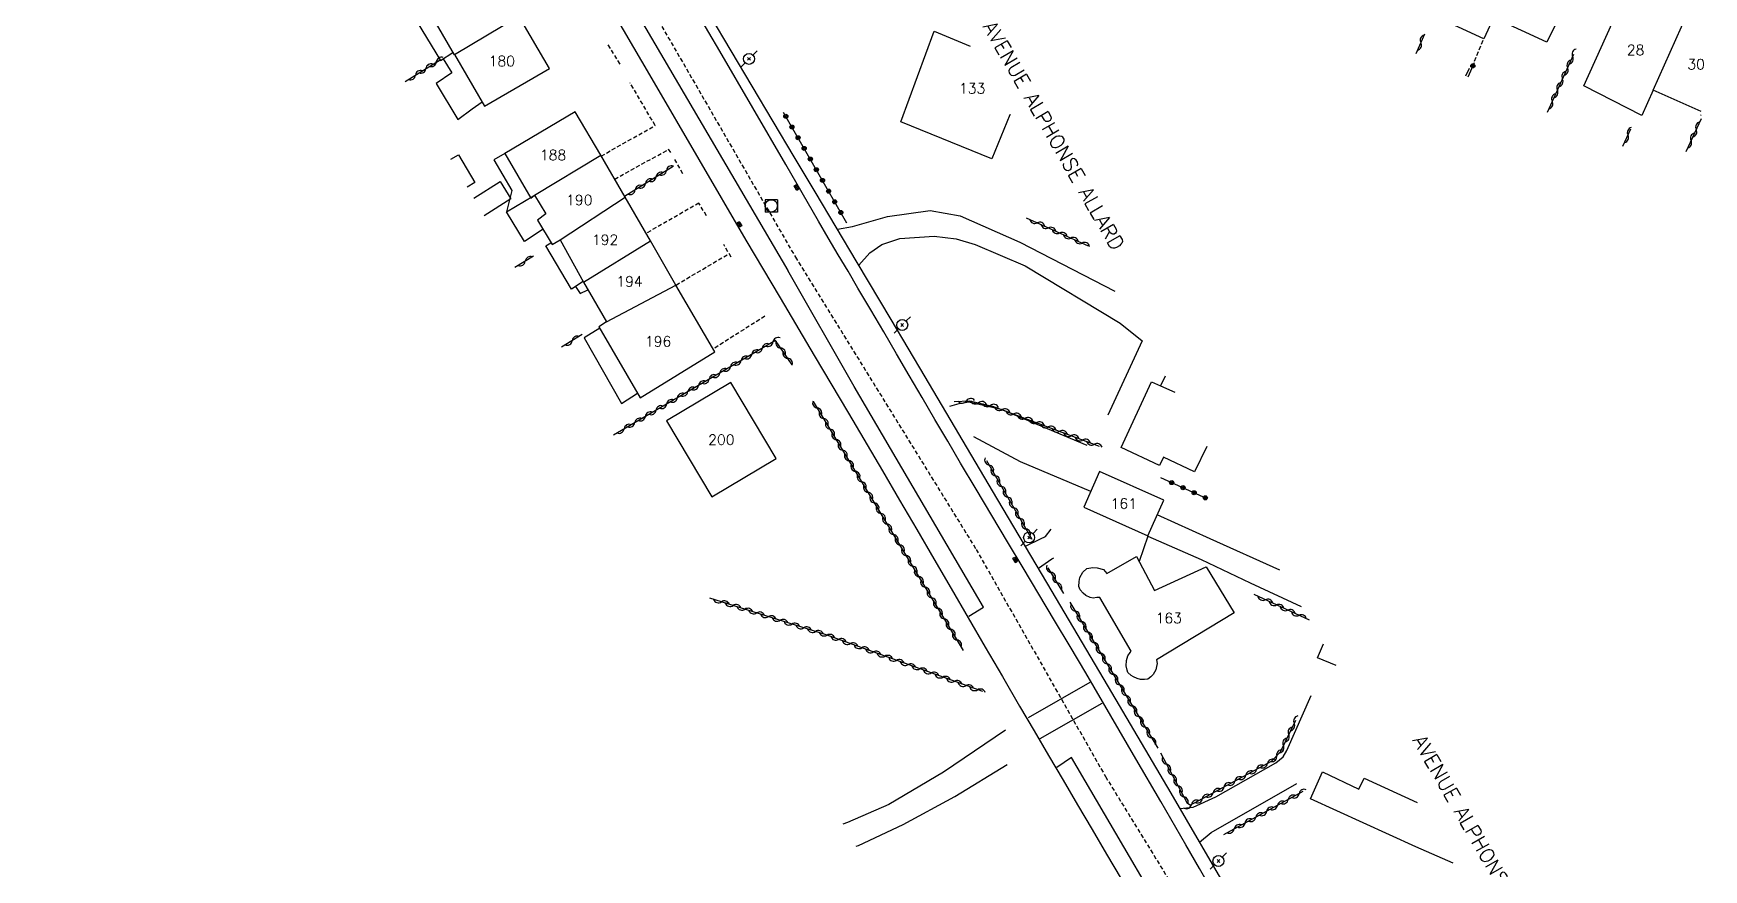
# Model space of a CAD drawing. Header units: millimetres. Extents: x 149998 to 151001, y 150999 to 152001.
# Drawn here: x 150796.8 to 151000.3, y 151701.9 to 151803.8 of the extents above; entities that cross this region are included whole.
import ezdxf
from ezdxf.enums import TextEntityAlignment as Align

# ---------------------------------------------------------------- set-up
doc = ezdxf.new("R2010")
doc.units = ezdxf.units.MM
doc.linetypes.add('DASHED', pattern=[0.75, 0.5, -0.25])
doc.layers.get('0').update_dxf_attribs({"linetype": 'CONTINUOUS'})
for name, color, linetype in [('W0001', 6, 'DASHED'), ('W0006', 2, 'CONTINUOUS'), ('W0014', 7, 'CONTINUOUS'), ('W0017', 7, 'CONTINUOUS'), ('W0020', 2, 'CONTINUOUS'), ('W0101', 7, 'CONTINUOUS'), ('W0104', 1, 'CONTINUOUS'), ('W0112', 1, 'DASHED'), ('W0310', 3, 'CONTINUOUS'), ('W0323', 7, 'CONTINUOUS'), ('W0401', 7, 'CONTINUOUS'), ('W0420', 7, 'CONTINUOUS'), ('W0473', 7, 'CONTINUOUS'), ('W0989', 7, 'CONTINUOUS'), ('W0991', 7, 'CONTINUOUS'), ('W1102', 7, 'CONTINUOUS')]:
    doc.layers.add(name, color=color, linetype=linetype)
doc.styles.get("Standard").update_dxf_attribs({"font": 'romans.shx', "width": 0.85})

# ---------------------------------------------------------------- blocks, each defined once
blk = doc.blocks.new('T401')
for p, q in [((-0.3, 0.3), (0, 0.3)), ((-0.3, -0.25), (-0.3, 0.3)), ((-0.3, 0.15), (0, 0.15)), ((-0.3, 0), (0, 0)), ((0, 0.3), (0, -0.25)), ((-0.3, -0.15), (0, -0.15)), ((-0.3, -0.25), (-0.3, -0.3)), ((-0.3, -0.3), (0, -0.3)), ((0, -0.3), (0, -0.25))]:
    blk.add_line(p, q)
blk = doc.blocks.new('T420')
for p, q in [((0.75, 0.75), (-0.75, 0.75)), ((-0.75, 0.75), (-0.75, -0.75)), ((0.75, 0.75), (0.75, -0.75)), ((0.75, -0.75), (-0.75, -0.75))]:
    blk.add_line(p, q)
blk.add_ellipse((0, 0), major_axis=(-0.53, 0.53), ratio=1, start_param=3.926991, end_param=10.210176)
blk = doc.blocks.new('T473')
for p, q in [((-0.166667, 0.166667), (0.166667, -0.166667)), ((-0.166667, -0.166667), (0.166667, 0.166667)), ((0.500001, 0.500001), (1.000002, 1.000002)), ((-1.000002, -1.000002), (-0.500001, -0.500001))]:
    blk.add_line(p, q)
blk.add_ellipse((0, 0), major_axis=(0.471405, 0.471405), ratio=1, start_param=5.4977871438, end_param=11.780972451)
blk = doc.blocks.new('t310o')
at = {"color": 0, "linetype": 'Continuous'}
for centre, start, end in [((-0.5, 0.38), 216.8699, 323.1304), ((0.5, -0.37), 36.8699, 143.1303)]:
    blk.add_arc(centre, 0.625, start, end, dxfattribs=at)
blk = doc.blocks.new('t323o')
at = {"color": 0, "linetype": 'Continuous'}
for radius in [0.25, 0.15]:
    blk.add_circle((0, 0), radius, dxfattribs=at)

msp = doc.modelspace()

# ---------------------------------------------------------------- linework, layer by layer
at = {"layer": 'W0001'}
msp.add_lwpolyline([(150844.59, 151853.41), (150866.98, 151815.66), (150889.64, 151776.51), (150911.67, 151740.88), (150927.43, 151713.19), (150947.79, 151680.06), (150953.12, 151671)], dxfattribs=at)
at = {"layer": 'W0006'}
for points in [[(150796.79, 151927.02), (150798.89, 151928.32), (150810.03, 151909.29), (150822.54, 151887.74), (150840.03, 151857.93), (150859.87, 151824.05), (150888.73, 151774.85)], [(150910.78, 151732.75), (150912.55, 151733.82), (150896.79, 151760.74), (150888.73, 151774.85)], [(150949.36, 151671), (150939.09, 151688.55), (150923.29, 151715.52), (150921.52, 151714.28)]]:
    msp.add_lwpolyline(points, dxfattribs=at)
at = {"layer": 'W0014'}
for points in [[(150892.45, 151780.87), (150888.46, 151787.78), (150884.46, 151794.69), (150880.45, 151801.59), (150876.42, 151808.47), (150874.87, 151811.11), (150873.32, 151813.74), (150871.76, 151816.37), (150870.2, 151818.99), (150868.64, 151821.62), (150867.08, 151824.25), (150865.53, 151826.87), (150863.98, 151829.5), (150861.73, 151833.32), (150859.49, 151837.14), (150857.25, 151840.96), (150855.01, 151844.78)], [(150958.65, 151671), (150954.65, 151677.97), (150950.65, 151684.93), (150946.64, 151691.88), (150942.61, 151698.83), (150935.42, 151711.15), (150928.19, 151723.45), (150920.94, 151735.74), (150913.68, 151748.02), (150909.56, 151754.98), (150905.44, 151761.93), (150901.31, 151768.89), (150897.18, 151775.84), (150894.62, 151780.14), (150892.06, 151784.44), (150889.5, 151788.74), (150886.93, 151793.03), (150884.37, 151797.33), (150881.82, 151801.64), (150879.27, 151805.94), (150876.73, 151810.26)], [(150866.41, 151808.05), (150872.15, 151798.22), (150877.88, 151788.39), (150883.61, 151778.56)], [(150940.56, 151699.06), (150938.89, 151701.98), (150937.21, 151704.89), (150934.18, 151710.14), (150931.14, 151715.37), (150928.09, 151720.6), (150925.03, 151725.83), (150923.13, 151729.03), (150921.23, 151732.23), (150919.32, 151735.42), (150917.41, 151738.62), (150915.5, 151741.81), (150913.59, 151745), (150911.68, 151748.2), (150909.78, 151751.4), (150908.21, 151754.06), (150906.64, 151756.73), (150905.08, 151759.39), (150903.52, 151762.06), (150901.96, 151764.73), (150900.4, 151767.4), (150898.83, 151770.07), (150897.27, 151772.73), (150896.06, 151774.77), (150894.86, 151776.8), (150893.65, 151778.84), (150892.45, 151780.87)], [(150883.61, 151778.56), (150887.78, 151771.54), (150891.95, 151764.52), (150896.1, 151757.5), (150900.24, 151750.46), (150902.34, 151746.88), (150904.44, 151743.3), (150906.52, 151739.71), (150908.61, 151736.13), (150910.7, 151732.54), (150912.78, 151728.95), (150914.87, 151725.37), (150916.97, 151721.79), (150918.73, 151718.78), (150920.49, 151715.77), (150922.26, 151712.77), (150924.03, 151709.76), (150925.79, 151706.75), (150927.56, 151703.75), (150929.33, 151700.74)]]:
    msp.add_lwpolyline(points, dxfattribs=at)
at = {"layer": 'W0017'}
for points in [[(150894.76, 151779.92), (150896.61, 151780.23), (150900.85, 151781.45), (150906.05, 151782.2), (150909.71, 151781.52), (150916.99, 151778.33), (150928.58, 151772.34)], [(150897.36, 151775.54), (150898.7, 151777.04), (150900.16, 151778.02), (150902.36, 151778.76), (150906.57, 151779.06), (150909.24, 151778.72), (150911.56, 151778.02), (150917.64, 151775.45), (150929.21, 151768.46), (150931.89, 151766.3), (150927.73, 151757.24)], [(150908.48, 151758.34), (150909.61, 151758.67), (150910.78, 151758.87), (150914.72, 151757.97), (150925.15, 151753.6)], [(150925.64, 151747.95), (150917.07, 151751.54), (150911.38, 151754.61)], [(150917.68, 151741.27), (150919.52, 151742.18), (150920.1, 151742.46), (150920.82, 151743.33)], [(150919.27, 151738.58), (150920.9, 151739.71), (150921.13, 151739.84)], [(150936.5, 151709.29), (150938.13, 151709.47), (150940.87, 151710.73), (150948.17, 151714.85), (150949.08, 151715.58), (150949.51, 151716.36), (150952.51, 151723.08)], [(150915.26, 151718.83), (150907.71, 151713.73), (150901.02, 151709.8), (150896.01, 151707.59), (150895.44, 151707.4)], [(150897.04, 151704.69), (150897.32, 151704.8), (150902.78, 151707.35), (150909.08, 151710.78), (150915.46, 151714.65)], [(150938.89, 151705.21), (150940.29, 151706.38), (150950.76, 151712.35)]]:
    msp.add_lwpolyline(points, dxfattribs=at)
at = {"layer": 'W0020'}
for points in [[(150925.52, 151724.67), (150917.99, 151720.36)], [(150919.45, 151717.85), (150927.02, 151722.13)]]:
    msp.add_lwpolyline(points, dxfattribs=at)
at = {"layer": 'W0101'}
for points in [[(150979.21, 151815.22), (150985.83, 151812.16), (150985.35, 151811.13), (150981.22, 151802.7), (150975.03, 151805.53)], [(150994.17, 151796.83), (150992.78, 151793.76), (150985.71, 151797.36), (150991.3, 151809.74)], [(150844.26, 151808.05), (150844.14, 151807.98), (150848.06, 151801.15), (150848.11, 151801.18)], [(150859.67, 151799.51), (150855.96, 151805.88)], [(150902.5, 151792.98), (150906.55, 151804.04), (150910.92, 151802.23)], [(150848.11, 151801.18), (150851.77, 151794.89), (150859.67, 151799.51)], [(151000, 151794.25), (150994.17, 151796.83)], [(150865.93, 151788.91), (150862.79, 151794.21), (150854.22, 151789.11)], [(150915.87, 151793.86), (150915.77, 151793.83), (150913.58, 151788.48), (150902.5, 151792.98)], [(150854.22, 151789.11), (150857.4, 151783.7), (150857.87, 151784.06)], [(150868.9, 151783.79), (150865.93, 151788.91)], [(150857.87, 151784.06), (150859.24, 151781.77), (150858.21, 151781.02), (150859.99, 151778.02), (150860.99, 151778.62)], [(150871.98, 151778.48), (150868.9, 151783.79)], [(150860.99, 151778.62), (150863.84, 151773.43)], [(150875.09, 151773.1), (150871.98, 151778.48)], [(150863.84, 151773.43), (150866.61, 151768.6)], [(150879.82, 151764.94), (150875.09, 151773.1)], [(150866.61, 151768.6), (150865.7, 151768.02), (150870.73, 151759.36), (150879.82, 151764.94)], [(150929.35, 151753.29), (150933.05, 151761.29), (150934.15, 151760.8)], [(150934.69, 151762), (150934.15, 151760.8), (150934.15, 151760.8)], [(150939.77, 151753.42), (150938.26, 151750.34), (150934.48, 151752.13), (150934.01, 151751.11), (150929.35, 151753.29)], [(150926.69, 151750.39), (150924.8, 151746.03), (150932.57, 151742.52)], [(150932.57, 151742.52), (150934.52, 151746.87), (150926.69, 151750.39)], [(150943.12, 151733.14), (150933.65, 151727.4), (150933.72, 151726.98), (150933.65, 151726.62), (150933.55, 151726.21), (150933.42, 151725.92), (150933.24, 151725.63), (150932.94, 151725.33), (150932.58, 151725.08), (150932.18, 151725.01), (150931.69, 151725.01), (150931.28, 151725.13), (150930.84, 151725.34), (150930.54, 151725.51), (150930.15, 151725.86), (150930.08, 151726.14), (150929.96, 151726.67), (150930.01, 151727.32), (150930.16, 151727.9), (150930.43, 151728.32), (150930.55, 151728.48), (150926.75, 151735.03), (150926.39, 151735.02), (150925.92, 151734.95), (150925.57, 151735.01), (150925.02, 151735.25), (150924.73, 151735.56), (150924.36, 151735.96), (150924.17, 151736.36), (150924.21, 151736.96), (150924.32, 151737.47), (150924.68, 151738.11), (150925.17, 151738.55), (150925.89, 151738.69), (150926.4, 151738.65), (150927.17, 151738.43), (150927.61, 151737.95), (150931.2, 151740.01)], [(150931.2, 151740.01), (150933.41, 151735.85), (150939.71, 151738.75), (150943.12, 151733.14)], [(150955.54, 151726.72), (150953.28, 151727.66), (150953.99, 151729.35)], [(150969.78, 151702.63), (150965.24, 151704.61), (150952.42, 151710.46), (150953.88, 151713.77), (150958.29, 151711.66), (150958.95, 151713), (150965.41, 151710.03)]]:
    msp.add_lwpolyline(points, dxfattribs=at)
msp.add_lwpolyline([(150879.47, 151747.27), (150887.29, 151751.94), (150881.76, 151761.22), (150873.94, 151756.56)], close=True, dxfattribs=at)
at = {"layer": 'W0104'}
for points in [[(150844.04, 151808.43), (150844.04, 151808.43), (150842.42, 151807), (150846.39, 151800.46), (150847.9, 151801.43), (150847.9, 151801.43)], [(150974.7, 151805.68), (150974.7, 151805.68), (150973.52, 151803.12), (150967.35, 151805.94), (150968.44, 151808.58), (150968.43, 151808.6)], [(150846.72, 151800.67), (150846.72, 151800.67), (150847.78, 151798.97), (150845.86, 151797.67), (150848.51, 151793.29), (150850.26, 151794.56), (150850.24, 151794.56), (150851.46, 151795.43), (150851.46, 151795.44)], [(151000, 151793.78), (150999.98, 151793.79), (151000, 151793.84)], [(150847.66, 151788.42), (150848.58, 151788.96), (150850.58, 151785.59)], [(150854.22, 151789.11), (150854.23, 151789.11), (150852.9, 151788.36), (150855.1, 151784.64), (150854.44, 151782.03)], [(150850.58, 151785.59), (150849.65, 151785.04)], [(150850.45, 151783.69), (150853.65, 151785.7)], [(150853.65, 151785.7), (150854.98, 151783.6), (150851.72, 151781.54)], [(150858.88, 151779.89), (150858.89, 151779.89), (150856.63, 151778.42), (150854.44, 151782.03), (150857.74, 151783.96), (150857.87, 151784.06)], [(150857.87, 151784.06), (150857.87, 151784.06)], [(150863.78, 151773.53), (150863.78, 151773.54), (150862.37, 151772.61), (150859.23, 151777.87), (150859.86, 151778.24), (150859.86, 151778.24)], [(150862.86, 151772.93), (150863.42, 151772.06), (150864.36, 151772.51), (150864.37, 151772.5)], [(150865.8, 151767.85), (150865.8, 151767.85), (150863.89, 151766.65), (150868.45, 151758.68), (150870.42, 151759.9), (150870.42, 151759.9)], [(150934.15, 151760.8), (150935.86, 151760.03)], [(150948.67, 151738.36), (150940.18, 151742.15), (150933.72, 151745.09), (150933.72, 151745.09)], [(150932.59, 151742.51), (150932.59, 151742.5), (150931.53, 151739.41), (150931.53, 151739.4)], [(150932.57, 151742.52), (150932.57, 151742.51), (150939.09, 151739.65), (150945.05, 151736.81), (150951.29, 151733.92)], [(150931.2, 151740.01), (150931.2, 151740.01)]]:
    msp.add_lwpolyline(points, dxfattribs=at)
at = {"layer": 'W0112'}
for points in [[(150972.4, 151800.39), (150973.52, 151803.12)], [(150868.28, 151800.03), (150866.75, 151802.5)], [(150865.98, 151788.82), (150872.55, 151792.54), (150869.51, 151797.73)], [(150867.62, 151785.99), (150874.19, 151789.64)], [(150874.46, 151789.24), (150874.06, 151789.82)], [(150875.92, 151786.67), (150874.88, 151788.53)], [(150878.8, 151781.53), (150877.89, 151783.08), (150871.45, 151779.39)], [(150875.1, 151773.1), (150881.55, 151776.92)], [(150881.8, 151776.49), (150880.92, 151778.04)], [(150885.93, 151769.3), (150879.62, 151765.3)]]:
    msp.add_lwpolyline(points, dxfattribs=at)
at = {"layer": 'W0310'}
for points in [[(150966.32, 151803.69), (150965.24, 151801.27)], [(150984.47, 151801.21), (150981.24, 151794.13)], [(150842.08, 151797.89), (150846.34, 151800.55)], [(150971.75, 151799.49), (150971.32, 151798.56)], [(151000, 151793.35), (150998.15, 151789.35)], [(150990.49, 151790.01), (150991.43, 151792.12)], [(150874.73, 151787.56), (150868.83, 151783.9)], [(150917.75, 151781.3), (150925.31, 151777.88)], [(150857.71, 151776.6), (150855.44, 151775.23)], [(150863.65, 151767.05), (150861.15, 151765.54)], [(150889.24, 151763.38), (150887.23, 151766.35), (150867.48, 151754.82)], [(150910.12, 151728.56), (150891.83, 151758.92)], [(150908.99, 151758.89), (150910.9, 151759), (150913.68, 151758.35), (150926.67, 151753.46)], [(150918.51, 151742.07), (150912.97, 151751.66)], [(150922.34, 151735.52), (150920.46, 151738.63)], [(150912.47, 151723.54), (150893.39, 151730.47), (150879.2, 151734.94)], [(150923.08, 151734.46), (150933.8, 151716.65)], [(150952.27, 151732.27), (150945.55, 151735.37)], [(150950.59, 151720.04), (150948.7, 151716.17), (150947.61, 151715.03), (150938.23, 151709.96), (150937.75, 151709.72), (150937.44, 151709.9), (150934.16, 151716.03)], [(150951.48, 151711.36), (150941.8, 151706.1)]]:
    msp.add_lwpolyline(points, dxfattribs=at)
at = {"layer": 'W0323'}
for points in [[(150972.36, 151800.2), (150971.57, 151798.45)], [(150895.93, 151780.64), (150888.21, 151794.11)], [(150934.14, 151749.65), (150939.79, 151747.07)]]:
    msp.add_lwpolyline(points, dxfattribs=at)
at = {"layer": 'W1102'}
for points in [[(150848.11, 151801.18), (150855.96, 151805.88)], [(150994.17, 151796.83), (150998.3, 151806.1)], [(150857.87, 151784.06), (150865.93, 151788.91)], [(150860.99, 151778.62), (150868.9, 151783.79)], [(150863.84, 151773.43), (150871.98, 151778.48)], [(150866.61, 151768.6), (150875.09, 151773.1)]]:
    msp.add_lwpolyline(points, dxfattribs=at)

# ---------------------------------------------------------------- block references
at = {"layer": 'W0310'}
for p, rotation in [((150965.85, 151802.64), 245.9903821691485), ((150845.89, 151800.28), 32.07811950985652), ((150984.35, 151800.95), 245.5535263745974), ((150843.35, 151798.68), 32.07811950985652), ((150844.62, 151799.48), 32.07811950985652), ((150983.11, 151798.22), 245.5535263745974), ((150983.73, 151799.59), 245.5535263745974), ((150982.49, 151796.86), 245.5535263745974), ((150981.86, 151795.49), 245.5535263745974), ((150999.41, 151792.07), 245.1484782244573), ((150991.1, 151791.38), 66.12396828738429), ((150998.78, 151790.71), 245.1484782244573), ((150872.66, 151786.28), 211.8434173904534), ((150873.93, 151787.07), 211.8434173904534), ((150870.11, 151784.69), 211.8434173904534), ((150871.38, 151785.49), 211.8434173904534), ((150919.11, 151780.68), 335.6473357626981), ((150920.48, 151780.06), 335.6473357626981), ((150921.85, 151779.44), 335.6473357626981), ((150923.21, 151778.82), 335.6473357626981), ((150924.58, 151778.21), 335.6473357626981), ((150856.72, 151776.01), 211.1526321528025), ((150862.44, 151766.32), 211.1460705265961), ((150886.91, 151766.16), 210.2727447117499), ((150887.86, 151765.42), 124.0395086174528), ((150883.02, 151763.89), 210.2727447117499), ((150884.32, 151764.65), 210.2727447117499), ((150885.61, 151765.41), 210.2727447117499), ((150888.7, 151764.18), 124.0395086174528), ((150879.13, 151761.63), 210.2727447117499), ((150880.43, 151762.38), 210.2727447117499), ((150881.73, 151763.14), 210.2727447117499), ((150876.54, 151760.11), 210.2727447117499), ((150877.84, 151760.87), 210.2727447117499), ((150872.66, 151757.85), 210.2727447117499), ((150873.95, 151758.6), 210.2727447117499), ((150875.25, 151759.36), 210.2727447117499), ((150892.31, 151758.11), 121.070486531719), ((150910.49, 151758.98), 3.269632736677024), ((150911.96, 151758.75), 346.8124485539071), ((150913.42, 151758.41), 346.8124485539071), ((150914.84, 151757.91), 339.3613494409049), ((150868.77, 151755.58), 210.2727447117499), ((150870.07, 151756.33), 210.2727447117499), ((150871.36, 151757.09), 210.2727447117499), ((150893.09, 151756.83), 121.070486531719), ((150893.86, 151755.54), 121.070486531719), ((150916.24, 151757.38), 339.3613494409049), ((150917.64, 151756.85), 339.3613494409049), ((150919.05, 151756.33), 339.3613494409049), ((150920.45, 151755.8), 339.3613494409049), ((150894.64, 151754.26), 121.070486531719), ((150921.85, 151755.27), 339.3613494409049), ((150923.26, 151754.74), 339.3613494409049), ((150924.66, 151754.21), 339.3613494409049), ((150926.07, 151753.68), 339.3613494409049), ((150895.41, 151752.97), 121.070486531719), ((150896.18, 151751.69), 121.070486531719), ((150913.26, 151751.16), 120.0214533530452), ((150896.96, 151750.4), 121.070486531719), ((150897.73, 151749.12), 121.070486531719), ((150914.01, 151749.86), 120.0214533530452), ((150898.51, 151747.83), 121.070486531719), ((150914.76, 151748.56), 120.0214533530452), ((150915.51, 151747.26), 120.0214533530452), ((150899.28, 151746.55), 121.070486531719), ((150900.06, 151745.26), 121.070486531719), ((150916.26, 151745.96), 120.0214533530452), ((150900.83, 151743.98), 121.070486531719), ((150917.01, 151744.66), 120.0214533530452), ((150917.76, 151743.37), 120.0214533530452), ((150901.6, 151742.69), 121.070486531719), ((150902.38, 151741.41), 121.070486531719), ((150903.15, 151740.12), 121.070486531719), ((150903.93, 151738.84), 121.070486531719), ((150904.7, 151737.55), 121.070486531719), ((150920.79, 151738.09), 121.1824931863656), ((150921.56, 151736.8), 121.1824931863656), ((150905.47, 151736.27), 121.070486531719), ((150906.25, 151734.98), 121.070486531719), ((150880.63, 151734.49), 162.5124476156719), ((150882.06, 151734.04), 162.5124476156719), ((150883.49, 151733.59), 162.5124476156719), ((150907.02, 151733.7), 121.070486531719), ((150923.74, 151733.35), 301.0469349317427), ((150946.91, 151734.74), 155.2345056089291), ((150948.27, 151734.11), 155.2345056089291), ((150949.63, 151733.48), 155.2345056089291), ((150884.92, 151733.14), 162.5124476156719), ((150886.35, 151732.69), 162.5124476156719), ((150887.78, 151732.24), 162.5124476156719), ((150889.21, 151731.78), 162.5124476156719), ((150890.65, 151731.33), 162.5124476156719), ((150907.8, 151732.41), 121.070486531719), ((150908.57, 151731.13), 121.070486531719), ((150924.51, 151732.07), 301.0469349317427), ((150925.29, 151730.78), 301.0469349317427), ((150951, 151732.85), 155.2345056089291), ((150892.08, 151730.88), 162.5124476156719), ((150893.5, 151730.43), 160.0342544467075), ((150894.91, 151729.92), 160.0342544467075), ((150896.32, 151729.4), 160.0342544467075), ((150909.34, 151729.84), 121.070486531719), ((150926.06, 151729.5), 301.0469349317427), ((150897.73, 151728.89), 160.0342544467075), ((150899.14, 151728.38), 160.0342544467075), ((150900.55, 151727.87), 160.0342544467075), ((150901.96, 151727.35), 160.0342544467075), ((150926.84, 151728.21), 301.0469349317427), ((150927.61, 151726.93), 301.0469349317427), ((150903.37, 151726.84), 160.0342544467075), ((150904.78, 151726.33), 160.0342544467075), ((150906.19, 151725.82), 160.0342544467075), ((150907.6, 151725.31), 160.0342544467075), ((150928.38, 151725.64), 301.0469349317427), ((150909.01, 151724.79), 160.0342544467075), ((150910.42, 151724.28), 160.0342544467075), ((150911.83, 151723.77), 160.0342544467075), ((150929.16, 151724.36), 301.0469349317427), ((150929.93, 151723.07), 301.0469349317427), ((150930.7, 151721.79), 301.0469349317427), ((150931.48, 151720.5), 301.0469349317427), ((150932.25, 151719.22), 301.0469349317427), ((150950.41, 151719.68), 243.9637447985854), ((150933.02, 151717.93), 301.0469349317427), ((150949.1, 151716.98), 243.9637447985854), ((150949.75, 151718.33), 243.9637447985854), ((150934.86, 151714.71), 118.1552716547285), ((150947.16, 151714.78), 208.3560879627675), ((150948.29, 151715.74), 226.2821444805325), ((150935.57, 151713.39), 118.1552716547285), ((150944.52, 151713.36), 208.3560879627675), ((150945.84, 151714.07), 208.3560879627675), ((150936.28, 151712.07), 118.1552716547285), ((150936.99, 151710.74), 118.1552716547285), ((150940.55, 151711.22), 208.3560879627675), ((150941.87, 151711.93), 208.3560879627675), ((150943.2, 151712.65), 208.3560879627675), ((150951.02, 151711.11), 208.5208345924488), ((150937.91, 151709.8), 207.577749890828), ((150939.23, 151710.51), 208.3560879627675), ((150947.07, 151708.96), 208.5208345924488), ((150948.39, 151709.68), 208.5208345924488), ((150949.7, 151710.4), 208.5208345924488), ((150943.11, 151706.82), 208.5208345924488), ((150944.43, 151707.53), 208.5208345924488), ((150945.75, 151708.25), 208.5208345924488)]:
    msp.add_blockref('t310o', p, dxfattribs=dict(at, rotation=rotation))
at = {"layer": 'W0323'}
for p, rotation in [((150972.19, 151799.81), 245.6231643148381), ((150888.48, 151793.66), 119.7915696524786), ((150889.22, 151792.35), 119.7915696524786), ((150889.97, 151791.05), 119.7915696524786), ((150890.71, 151789.75), 119.7915696524786), ((150891.46, 151788.45), 119.7915696524786), ((150892.2, 151787.15), 119.7915696524786), ((150892.95, 151785.85), 119.7915696524786), ((150893.69, 151784.54), 119.7915696524786), ((150894.44, 151783.24), 119.7915696524786), ((150895.18, 151781.94), 119.7915696524786), ((150935.5, 151749.02), 335.462474325786), ((150936.87, 151748.4), 335.462474325786), ((150938.23, 151747.78), 335.462474325786), ((150939.6, 151747.16), 335.462474325786)]:
    msp.add_blockref('t323o', p, dxfattribs=dict(at, rotation=rotation))
at = {"layer": 'W0401'}
for p, rotation in [((150889.91, 151785.08), 29.98156979672186), ((150882.69, 151780.41), 210.1918216887096), ((150916.55, 151739.69), 30.94123869586533)]:
    msp.add_blockref('T401', p, dxfattribs=dict(at, rotation=rotation))
at = {"layer": 'W0420'}
msp.add_blockref('T420', (150886.71, 151782.74), dxfattribs=at)
at = {"layer": 'W0473'}
for p in [(150883.99, 151800.66), (150902.66, 151768.23), (150918.12, 151742.33), (150941.19, 151702.9)]:
    msp.add_blockref('T473', p, dxfattribs=at)

# ---------------------------------------------------------------- texts
at = {"layer": 'W0989'}
for p in [(150912.43, 151804.6), (150964.81, 151717.6)]:
    msp.add_text('AVENUE ALPHONSE ALLARD   ', height=1.75, rotation=300.031, dxfattribs=at).set_placement(p)
at = {"layer": 'W0991'}
for s, p in [('180', (150853.87, 151800.39)), ('28', (150992.03, 151801.75)), ('30', (150999.4, 151800.01)), ('133', (150911.18, 151797.06)), ('188', (150860.11, 151788.95)), ('190', (150863.31, 151783.46)), ('192', (150866.45, 151778.61)), ('194', (150869.43, 151773.54)), ('196', (150872.91, 151766.23)), ('200', (150880.62, 151754.25)), ('161', (150929.66, 151746.46)), ('163', (150935.14, 151732.51))]:
    msp.add_text(s, height=1.25, dxfattribs=at).set_placement(p, align=Align.MIDDLE_CENTER)

doc.saveas('drawing.dxf')
